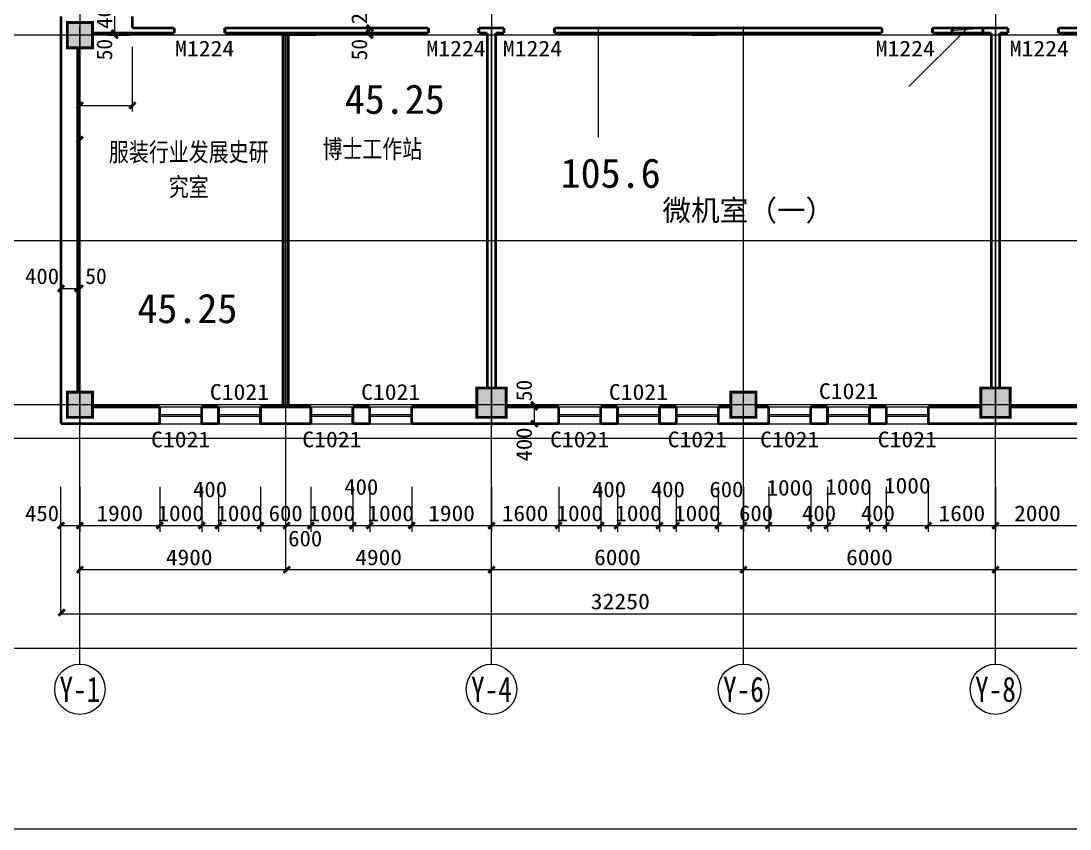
# Model space of a CAD drawing. Extents: x -307567 to 704339, y -10277 to 165507.
# Drawn here: x 124453 to 149430, y 85580 to 104817 of the extents above; entities that cross this region are included whole.
import ezdxf
from ezdxf.enums import TextEntityAlignment as Align

# ---------------------------------------------------------------- set-up
doc = ezdxf.new("R2010")
doc.units = 0
doc.header["$MEASUREMENT"] = 0
doc.layers.add('wode', color=250, linetype='CONTINUOUS', lineweight=0)
doc.layers.add('中文', color=4, linetype='CONTINUOUS')
doc.styles.get("Standard").update_dxf_attribs({"font": 'txt', "height": 3})

msp = doc.modelspace()

# ---------------------------------------------------------------- linework, layer by layer
at = {"layer": 'wode', "color": 0}
for p, q in [((125855.09701, 147245.49632), (125855.09701, 95169.51457)), ((135654.96231, 147245.49632), (135654.96231, 95169.51457)), ((147654.81231, 147245.49632), (147654.81231, 95169.51457)), ((126684.40794, 104529.5111), (126684.40794, 104929.50915)), ((125855.09701, 91628.86669), (125855.09701, 104684.3523)), ((135654.96231, 91628.86669), (135654.96231, 104684.3523)), ((141654.88731, 91628.86669), (141654.88731, 104684.3523)), ((147654.81231, 91628.86669), (147654.81231, 104684.3523)), ((195197.62623, 104479.51478), (118974.00627, 104479.51478)), ((126534.40981, 104529.5111), (127055.88767, 104529.5111)), ((126534.40981, 104479.51478), (127055.88767, 104479.51478)), ((126684.40794, 104479.51478), (126684.40794, 104529.5111)), ((130709.23555, 104529.5111), (130695.02675, 104529.5111)), ((130709.23555, 104479.51478), (131469.99265, 104479.51478)), ((130755.01135, 91756.34313), (130755.01135, 104529.5111)), ((130815.03257, 104529.5111), (131469.99265, 104529.5111)), ((132754.20511, 104529.5111), (132754.20511, 104649.50777)), ((132754.20511, 104479.51478), (132754.20511, 104529.5111)), ((138193.871, 104649.50777), (138193.871, 102042.53962)), ((140434.35813, 104649.50777), (140987.58608, 104649.50777)), ((140434.35813, 104529.5111), (140987.58608, 104529.5111)), ((140434.35813, 104479.51478), (140987.58608, 104479.51478)), ((146985.49694, 104649.50777), (145595.45084, 103259.47082)), ((146624.8203, 104529.5111), (146663.82128, 104597.04871)), ((146663.82128, 104597.04871), (147354.81606, 104649.50777)), ((125855.09701, 102658.24238), (125855.09701, 104199.06479)), ((127105.06918, 102658.24238), (127105.06918, 104199.06479)), ((125855.09701, 101839.9268), (125855.09701, 103031.64469)), ((125855.09701, 102808.2405), (127105.06918, 102808.2405)), ((125405.10264, 98299.33385), (125405.10264, 99948.297)), ((125805.07322, 98299.33385), (125805.07322, 99948.297)), ((125855.09701, 98299.33385), (125855.09701, 99948.297)), ((125855.09701, 92806.33), (125855.09701, 99709.87835)), ((135654.96231, 92806.33), (135654.96231, 99709.87835)), ((141654.88731, 92806.33), (141654.88731, 99709.87835)), ((147654.81231, 92806.33), (147654.81231, 99709.87835)), ((175454.45261, 99579.57297), (118974.00627, 99579.57297)), ((175454.45261, 99579.57297), (118974.00627, 99579.57297)), ((125405.10264, 98449.33198), (125805.07322, 98449.33198)), ((125805.07322, 98449.33198), (125855.09701, 98449.33198)), ((195197.62623, 95679.62172), (118974.00627, 95679.62172)), ((195197.62623, 95679.62172), (118974.00627, 95679.62172)), ((136527.55882, 95679.62172), (137091.80958, 95679.62172)), ((136677.55695, 95629.61625), (136677.55695, 95679.62172)), ((127755.04885, 95629.61625), (128755.04856, 95629.61625)), ((127755.04885, 95448.36241), (128755.04856, 95448.36241)), ((129155.05576, 95629.61625), (130155.01885, 95629.61625)), ((129155.05576, 95448.36241), (130155.01885, 95448.36241)), ((131355.00385, 95629.61625), (132355.00356, 95629.61625)), ((131355.00385, 95448.36241), (132355.00356, 95448.36241)), ((132755.01076, 95629.61625), (133754.97385, 95629.61625)), ((132755.01076, 95448.36241), (133754.97385, 95448.36241)), ((136527.55882, 95629.61625), (137091.80958, 95629.61625)), ((136677.55695, 95229.62735), (136677.55695, 95629.61625)), ((137254.95451, 95629.61625), (138254.9176, 95629.61625)), ((137254.95451, 95448.36241), (138254.9176, 95448.36241)), ((138654.92481, 95629.61625), (139654.92451, 95629.61625)), ((138654.92481, 95448.36241), (139654.92451, 95448.36241)), ((140054.8951, 95629.61625), (141054.89481, 95629.61625)), ((140054.8951, 95448.36241), (141054.89481, 95448.36241)), ((142254.87981, 95629.61625), (143254.87952, 95629.61625)), ((142254.87981, 95448.36241), (143254.87952, 95448.36241)), ((143654.8501, 95629.61625), (144654.84981, 95629.61625)), ((143654.8501, 95448.36241), (144654.84981, 95448.36241)), ((145054.85702, 95629.61625), (146054.8201, 95629.61625)), ((145054.85702, 95448.36241), (146054.8201, 95448.36241)), ((127755.04885, 95410.86288), (128755.04856, 95410.86288)), ((127755.04885, 95229.62735), (128755.04856, 95229.62735)), ((129155.05576, 95410.86288), (130155.01885, 95410.86288)), ((129155.05576, 95229.62735), (130155.01885, 95229.62735)), ((131355.00385, 95410.86288), (132355.00356, 95410.86288)), ((131355.00385, 95229.62735), (132355.00356, 95229.62735)), ((132755.01076, 95410.86288), (133754.97385, 95410.86288)), ((132755.01076, 95229.62735), (133754.97385, 95229.62735)), ((136527.55882, 95229.62735), (137091.80958, 95229.62735)), ((137254.95451, 95410.86288), (138254.9176, 95410.86288)), ((137254.95451, 95229.62735), (138254.9176, 95229.62735)), ((138654.92481, 95410.86288), (139654.92451, 95410.86288)), ((138654.92481, 95229.62735), (139654.92451, 95229.62735)), ((140054.8951, 95410.86288), (141054.89481, 95410.86288)), ((140054.8951, 95229.62735), (141054.89481, 95229.62735)), ((142254.87981, 95410.86288), (143254.87952, 95410.86288)), ((142254.87981, 95229.62735), (143254.87952, 95229.62735)), ((143654.8501, 95410.86288), (144654.84981, 95410.86288)), ((143654.8501, 95229.62735), (144654.84981, 95229.62735)), ((145054.85702, 95410.86288), (146054.8201, 95410.86288)), ((145054.85702, 95229.62735), (146054.8201, 95229.62735)), ((195197.62623, 94879.62562), (118974.00627, 94879.62562)), ((195197.62623, 94879.62562), (118974.00627, 94879.62562)), ((125405.10264, 90706.35625), (125405.10264, 93726.98195)), ((125855.09701, 93726.98195), (125855.09701, 92653.62195)), ((125855.09701, 92653.62195), (125855.09701, 93726.98195)), ((127755.04885, 93726.98195), (127755.04885, 92653.62195)), ((128755.04856, 93726.98195), (128755.04856, 92653.62195)), ((129155.05576, 93726.98195), (129155.05576, 92653.62195)), ((130155.01885, 93726.98195), (130155.01885, 92653.62195)), ((131355.00385, 93726.98195), (131355.00385, 92653.62195)), ((132355.00356, 93726.98195), (132355.00356, 92653.62195)), ((132755.01076, 93726.98195), (132755.01076, 92653.62195)), ((133754.97385, 93726.98195), (133754.97385, 92653.62195)), ((135654.96231, 93726.98195), (135654.96231, 92653.62195)), ((137254.95451, 93726.98195), (137254.95451, 92653.62195)), ((138254.9176, 93726.98195), (138254.9176, 92653.62195)), ((138654.92481, 93726.98195), (138654.92481, 92653.62195)), ((139654.92451, 93726.98195), (139654.92451, 92653.62195)), ((140054.8951, 93726.98195), (140054.8951, 92653.62195)), ((141054.89481, 93726.98195), (141054.89481, 92653.62195)), ((141654.88731, 93726.98195), (141654.88731, 92653.62195)), ((142254.87981, 93726.98195), (142254.87981, 92653.62195)), ((143254.87952, 93726.98195), (143254.87952, 92653.62195)), ((143654.8501, 93726.98195), (143654.8501, 92653.62195)), ((144654.84981, 93726.98195), (144654.84981, 92653.62195)), ((145054.85702, 93726.98195), (145054.85702, 92653.62195)), ((146054.8201, 93726.98195), (146054.8201, 92653.62195)), ((147654.81231, 93726.98195), (147654.81231, 92653.62195)), ((147654.81231, 93726.98195), (147654.81231, 92653.62195)), ((125405.10264, 92803.62008), (125855.09701, 92803.62008)), ((125779.76836, 92803.62008), (135579.67028, 92803.62008)), ((125855.09701, 89506.36667), (125855.09701, 92806.33)), ((125855.09701, 92803.62008), (127755.04885, 92803.62008)), ((127755.04885, 92803.62008), (128755.04856, 92803.62008)), ((128755.04856, 92803.62008), (129155.05576, 92803.62008)), ((129155.05576, 92803.62008), (130155.01885, 92803.62008)), ((130155.01885, 92803.62008), (131355.00385, 92803.62008)), ((131355.00385, 92803.62008), (132355.00356, 92803.62008)), ((132355.00356, 92803.62008), (132755.01076, 92803.62008)), ((132755.01076, 92803.62008), (133754.97385, 92803.62008)), ((133754.97385, 92803.62008), (135654.96231, 92803.62008)), ((135654.96231, 89506.36667), (135654.96231, 92806.33)), ((135654.96231, 92803.62008), (137254.95451, 92803.62008)), ((137254.95451, 92803.62008), (138254.9176, 92803.62008)), ((138254.9176, 92803.62008), (138654.92481, 92803.62008)), ((138654.92481, 92803.62008), (139654.92451, 92803.62008)), ((139654.92451, 92803.62008), (140054.8951, 92803.62008)), ((140054.8951, 92803.62008), (141054.89481, 92803.62008)), ((141054.89481, 92803.62008), (141654.88731, 92803.62008)), ((141654.88731, 89506.36667), (141654.88731, 92806.33)), ((141654.88731, 92803.62008), (142254.87981, 92803.62008)), ((142254.87981, 92803.62008), (143254.87952, 92803.62008)), ((143254.87952, 92803.62008), (143654.8501, 92803.62008)), ((143654.8501, 92803.62008), (144654.84981, 92803.62008)), ((144654.84981, 92803.62008), (145054.85702, 92803.62008)), ((145054.85702, 92803.62008), (146054.8201, 92803.62008)), ((146054.8201, 92803.62008), (147654.81231, 92803.62008)), ((147654.81231, 89506.36667), (147654.81231, 92806.33)), ((147654.81231, 92803.62008), (149654.7751, 92803.62008)), ((147654.81231, 92803.62008), (149654.7751, 92803.62008)), ((125855.09701, 91756.34313), (135654.96231, 91756.34313)), ((135654.96231, 91756.34313), (141654.88731, 91756.34313)), ((141654.88731, 91756.34313), (147654.81231, 91756.34313)), ((147654.81231, 91756.34313), (157654.69952, 91756.34313)), ((125405.10264, 90706.35625), (157654.69952, 90706.35625)), ((195197.62623, 89879.68202), (118974.00627, 89879.68202)), ((195197.62623, 89879.68202), (118974.00627, 89879.68202)), ((195197.62623, 85579.74187), (118974.00627, 85579.74187)), ((195197.62623, 85579.74187), (118974.00627, 85579.74187))]:
    msp.add_line(p, q, dxfattribs=at)
at = {"layer": 'wode', "color": 0, "const_width": 67.49915}
for points in [[(125405.10264, 99579.57297), (125405.10264, 104929.50915)], [(127105.06918, 104649.50777), (127105.06918, 104929.50915)], [(125555.10076, 104779.51103), (125555.10076, 104179.51853), (126155.09326, 104179.51853), (126155.09326, 104779.51103), (125555.10076, 104779.51103), (125555.10076, 104179.51853)], [(127105.06918, 104649.50777), (128105.06889, 104649.50777)], [(128105.06889, 104529.5111), (128105.06889, 104649.50777)], [(129305.05389, 104529.5111), (129305.05389, 104649.50777)], [(129305.05389, 104649.50777), (134154.98106, 104649.50777)], [(132689.02038, 104721.20182), (132839.0185, 104571.20369)], [(132758.74607, 104649.50777), (132829.20417, 104579.04051)], [(134154.98106, 104529.5111), (134154.98106, 104649.50777)], [(135354.96606, 104529.5111), (135354.96606, 104649.50777)], [(135654.96231, 104649.50777), (135354.96606, 104649.50777)], [(135654.96231, 104649.50777), (135954.95856, 104649.50777)], [(135954.95856, 104529.5111), (135954.95856, 104649.50777)], [(141654.88731, 104649.50777), (137154.94356, 104649.50777)], [(137154.94356, 104529.5111), (137154.94356, 104649.50777)], [(141654.88731, 104649.50777), (144954.84606, 104649.50777)], [(144954.84606, 104529.5111), (144954.84606, 104649.50777)], [(147654.81231, 104649.50777), (146154.83106, 104649.50777)], [(146154.83106, 104529.5111), (146154.83106, 104649.50777)], [(146624.8203, 104529.5111), (146624.8203, 104649.50777)], [(147354.81606, 104649.50777), (147354.81606, 104529.5111)], [(147654.81231, 104649.50777), (147954.80856, 104649.50777)], [(147954.80856, 104529.5111), (147954.80856, 104649.50777)], [(149154.79356, 104649.50777), (154954.73327, 104649.50777)], [(149154.79356, 104529.5111), (149154.79356, 104649.50777)], [(126155.09326, 104529.5111), (127055.08201, 104529.5111)], [(126609.40887, 104604.51016), (126759.407, 104454.51204)], [(126609.40887, 104554.51384), (126759.407, 104404.51571)], [(127055.08201, 104529.5111), (128105.06889, 104529.5111)], [(129305.05389, 104529.5111), (130815.03257, 104529.5111)], [(130695.02675, 95629.61625), (130695.02675, 104529.5111)], [(130815.03257, 104529.5111), (134154.98106, 104529.5111)], [(130815.03257, 95629.61625), (130815.03257, 104529.5111)], [(132679.20605, 104604.51016), (132829.20417, 104454.51204)], [(132679.20605, 104554.51384), (132829.20417, 104404.51571)], [(135554.95135, 104529.5111), (135354.96606, 104529.5111)], [(135554.95135, 99579.57297), (135554.95135, 104529.5111)], [(135754.97326, 99579.57297), (135754.97326, 104529.5111)], [(135754.97326, 104529.5111), (135954.95856, 104529.5111)], [(141654.88731, 104529.5111), (137154.94356, 104529.5111)], [(141654.88731, 104529.5111), (144954.84606, 104529.5111)], [(147554.80135, 104529.5111), (146154.83106, 104529.5111)], [(147554.80135, 99579.57297), (147554.80135, 104529.5111)], [(147754.82327, 99579.57297), (147754.82327, 104529.5111)], [(147754.82327, 104529.5111), (147954.80856, 104529.5111)], [(149154.79356, 104529.5111), (154954.73327, 104529.5111)], [(125805.07322, 99579.57297), (125805.07322, 104179.51853)], [(125780.09795, 102733.24144), (125930.09607, 102883.23956)], [(127030.07012, 102733.24144), (127180.06824, 102883.23956)], [(125780.09795, 101914.92586), (125930.09607, 102064.92399)], [(125405.10264, 95229.62735), (125405.10264, 99579.57297)], [(125805.07322, 95979.61797), (125805.07322, 99579.57297)], [(135554.95135, 96079.61062), (135554.95135, 99579.57297)], [(135754.97326, 96079.61062), (135754.97326, 99579.57297)], [(147554.80135, 96079.61062), (147554.80135, 99579.57297)], [(147754.82327, 96079.61062), (147754.82327, 99579.57297)], [(125330.10357, 98374.33291), (125480.1017, 98524.33104)], [(125730.07416, 98374.33291), (125880.07229, 98524.33104)], [(125780.09795, 98374.33291), (125930.09607, 98524.33104)], [(125555.10076, 95979.61797), (125555.10076, 95379.62547), (126155.09326, 95379.62547), (126155.09326, 95979.61797), (125555.10076, 95979.61797), (125555.10076, 95379.62547)], [(135304.97889, 96079.61062), (135304.97889, 95379.62547), (136004.94573, 95379.62547), (136004.94573, 96079.61062), (135304.97889, 96079.61062), (135304.97889, 95379.62547)], [(141354.89106, 95979.61797), (141354.89106, 95379.62547), (141954.88356, 95379.62547), (141954.88356, 95979.61797), (141354.89106, 95979.61797), (141354.89106, 95379.62547)], [(147304.82889, 96079.61062), (147304.82889, 95379.62547), (148004.79573, 95379.62547), (148004.79573, 96079.61062), (147304.82889, 96079.61062), (147304.82889, 95379.62547)], [(126155.09326, 95629.61625), (127755.04885, 95629.61625)], [(127755.04885, 95229.62735), (127755.04885, 95629.61625)], [(128755.04856, 95629.61625), (129155.05576, 95629.61625)], [(128755.04856, 95229.62735), (128755.04856, 95629.61625)], [(129155.05576, 95229.62735), (129155.05576, 95629.61625)], [(130155.01885, 95229.62735), (130155.01885, 95629.61625)], [(130155.01885, 95629.61625), (130815.03257, 95629.61625)], [(130815.03257, 95629.61625), (131355.00385, 95629.61625)], [(131355.00385, 95229.62735), (131355.00385, 95629.61625)], [(132355.00356, 95629.61625), (132755.01076, 95629.61625)], [(132355.00356, 95229.62735), (132355.00356, 95629.61625)], [(132755.01076, 95229.62735), (132755.01076, 95629.61625)], [(135304.97889, 95629.61625), (133754.97385, 95629.61625)], [(133754.97385, 95229.62735), (133754.97385, 95629.61625)], [(136004.94573, 95629.61625), (137254.95451, 95629.61625)], [(136602.55788, 95754.62079), (136752.55601, 95604.62266)], [(136602.55788, 95704.61531), (136752.55601, 95554.61718)], [(137254.95451, 95229.62735), (137254.95451, 95629.61625)], [(138254.9176, 95629.61625), (138654.92481, 95629.61625)], [(138254.9176, 95229.62735), (138254.9176, 95629.61625)], [(138654.92481, 95229.62735), (138654.92481, 95629.61625)], [(139654.92451, 95629.61625), (140054.8951, 95629.61625)], [(139654.92451, 95229.62735), (139654.92451, 95629.61625)], [(140054.8951, 95229.62735), (140054.8951, 95629.61625)], [(141354.89106, 95629.61625), (141054.89481, 95629.61625)], [(141054.89481, 95229.62735), (141054.89481, 95629.61625)], [(141954.88356, 95629.61625), (142254.87981, 95629.61625)], [(142254.87981, 95229.62735), (142254.87981, 95629.61625)], [(143254.87952, 95629.61625), (143654.8501, 95629.61625)], [(143254.87952, 95229.62735), (143254.87952, 95629.61625)], [(143654.8501, 95229.62735), (143654.8501, 95629.61625)], [(144654.84981, 95629.61625), (145054.85702, 95629.61625)], [(144654.84981, 95229.62735), (144654.84981, 95629.61625)], [(145054.85702, 95229.62735), (145054.85702, 95629.61625)], [(147304.82889, 95629.61625), (146054.8201, 95629.61625)], [(146054.8201, 95229.62735), (146054.8201, 95629.61625)], [(148004.79573, 95629.61625), (149654.7751, 95629.61625)], [(125405.10264, 95229.62735), (127755.04885, 95229.62735)], [(128755.04856, 95229.62735), (129155.05576, 95229.62735)], [(130155.01885, 95229.62735), (131355.00385, 95229.62735)], [(132355.00356, 95229.62735), (132755.01076, 95229.62735)], [(135654.96231, 95229.62735), (133754.97385, 95229.62735)], [(135654.96231, 95229.62735), (137254.95451, 95229.62735)], [(136602.55788, 95304.62641), (136752.55601, 95154.62829)], [(138254.9176, 95229.62735), (138654.92481, 95229.62735)], [(139654.92451, 95229.62735), (140054.8951, 95229.62735)], [(141654.88731, 95229.62735), (141054.89481, 95229.62735)], [(141654.88731, 95229.62735), (142254.87981, 95229.62735)], [(143254.87952, 95229.62735), (143654.8501, 95229.62735)], [(144654.84981, 95229.62735), (145054.85702, 95229.62735)], [(147654.81231, 95229.62735), (146054.8201, 95229.62735)], [(147654.81231, 95229.62735), (149654.7751, 95229.62735)], [(125330.10357, 92728.62101), (125480.1017, 92878.61914)], [(125780.09795, 92728.62101), (125930.09607, 92878.61914)], [(125780.09795, 92728.62101), (125930.09607, 92878.61914)], [(127680.04979, 92728.62101), (127830.04791, 92878.61914)], [(128680.04949, 92728.62101), (128830.04762, 92878.61914)], [(129080.0567, 92728.62101), (129230.05483, 92878.61914)], [(130080.01979, 92728.62101), (130230.01791, 92878.61914)], [(130698.02964, 92728.62101), (130848.02776, 92878.61914)], [(131280.00479, 92728.62101), (131430.00291, 92878.61914)], [(132280.00449, 92728.62101), (132430.00262, 92878.61914)], [(132680.0117, 92728.62101), (132830.00983, 92878.61914)], [(133679.97479, 92728.62101), (133829.97291, 92878.61914)], [(135579.96324, 92728.62101), (135729.96137, 92878.61914)], [(137179.95545, 92728.62101), (137329.95358, 92878.61914)], [(138179.91854, 92728.62101), (138329.91666, 92878.61914)], [(138579.92575, 92728.62101), (138729.92387, 92878.61914)], [(139579.92545, 92728.62101), (139729.92358, 92878.61914)], [(139979.89604, 92728.62101), (140129.89416, 92878.61914)], [(140979.89575, 92728.62101), (141129.89387, 92878.61914)], [(141579.88825, 92728.62101), (141729.88637, 92878.61914)], [(142179.88075, 92728.62101), (142329.87887, 92878.61914)], [(143179.88045, 92728.62101), (143329.87858, 92878.61914)], [(143579.85104, 92728.62101), (143729.84916, 92878.61914)], [(144579.85075, 92728.62101), (144729.84887, 92878.61914)], [(144979.85795, 92728.62101), (145129.85608, 92878.61914)], [(145979.82104, 92728.62101), (146129.81916, 92878.61914)], [(147579.81325, 92728.62101), (147729.81137, 92878.61914)], [(147579.81325, 92728.62101), (147729.81137, 92878.61914)], [(125780.09795, 91681.34407), (125930.09607, 91831.34219)], [(130706.01294, 91681.34407), (130856.01106, 91831.34219)], [(135579.96324, 91681.34407), (135729.96137, 91831.34219)], [(141579.88825, 91681.34407), (141729.88637, 91831.34219)], [(147579.81325, 91681.34407), (147729.81137, 91831.34219)], [(125348.37727, 90659.62832), (125498.3754, 90809.62645)]]:
    msp.add_lwpolyline(points, dxfattribs=at)
at = {"layer": 'wode', "color": 0}
for centre in [(125855.09701, 88906.37417), (135654.96231, 88906.37417), (141654.88731, 88906.37417), (147654.81231, 88906.37417)]:
    msp.add_circle(centre, 599.9925, dxfattribs=at)
for points in [[(125555.10076, 104779.51103), (126155.09326, 104779.51103), (125555.10076, 104179.51853), (126155.09326, 104179.51853)], [(125555.10076, 95979.61797), (126155.09326, 95979.61797), (125555.10076, 95379.62547), (126155.09326, 95379.62547)], [(135304.97889, 96079.61062), (136004.94573, 96079.61062), (135304.97889, 95379.62547), (136004.94573, 95379.62547)], [(141354.89106, 95979.61797), (141954.88356, 95979.61797), (141354.89106, 95379.62547), (141954.88356, 95379.62547)], [(147304.82889, 96079.61062), (148004.79573, 96079.61062), (147304.82889, 95379.62547), (148004.79573, 95379.62547)]]:
    msp.add_solid(points, dxfattribs=at)

# ---------------------------------------------------------------- texts
for s, width, p, p2 in [('400', 0.925708, (126624.42333, 104629.5129), (126624.42333, 105439.49728)), ('200', 0.925718, (132694.22051, 104738.03816), (132694.22051, 105548.03169)), ('50', 0.906657, (126624.42333, 103879.52228), (126624.42333, 104389.51041)), ('50', 0.906657, (132694.22051, 103879.52228), (132694.22051, 104389.51041)), ('50', 0.906673, (136617.53572, 95763.61115), (136617.53572, 96273.60844)), ('400', 0.925708, (136617.53572, 94329.6386), (136617.53572, 95139.62298))]:
    msp.add_text(s, height=374.995313, rotation=90, dxfattribs=dict(at, width=width)).set_placement(p, p2, align=Align.FIT)
for s, height, width, p, p2 in [('M1224', 374.995313, 0.867706, (128121.56206, 103973.07687), (129531.56641, 103973.07687)), ('M1224', 374.995313, 0.867706, (134105.48385, 103973.07687), (135515.48819, 103973.07687)), ('M1224', 374.995313, 0.867683, (135925.49283, 103973.07687), (137335.46056, 103973.07687)), ('M1224', 374.995313, 0.867683, (144801.38286, 103973.07687), (146211.35059, 103973.07687)), ('M1224', 374.995313, 0.867683, (147992.32198, 103973.07687), (149402.28971, 103973.07687)), ('400', 374.995313, 0.925698, (124550.12065, 98554.33249), (125360.09588, 98554.33249)), ('50', 374.995313, 0.906706, (125984.07489, 98554.33249), (126494.09049, 98554.33249)), ('C1021', 374.995313, 0.980859, (128950.05344, 95797.11903), (130360.02117, 95797.11903)), ('C1021', 374.995313, 0.980859, (132550.00844, 95797.11903), (133959.97617, 95797.11903)), ('C1021', 374.995313, 0.980885, (138449.92249, 95797.11903), (139859.92683, 95797.11903)), ('C1021', 374.995313, 0.980859, (143449.8844, 95817.1139), (144859.85213, 95817.1139)), ('C1021', 374.995313, 0.980859, (127550.08315, 94667.13438), (128960.05088, 94667.13438)), ('C1021', 374.995313, 0.980859, (131150.03815, 94667.13438), (132560.00588, 94667.13438)), ('C1021', 374.995313, 0.980859, (137049.95219, 94667.13438), (138459.91992, 94667.13438)), ('C1021', 374.995313, 0.980859, (139849.9294, 94667.13438), (141259.89713, 94667.13438)), ('C1021', 374.995313, 0.980885, (142049.87749, 94667.13438), (143459.88184, 94667.13438)), ('C1021', 374.995313, 0.980859, (144849.8547, 94667.13438), (146259.82242, 94667.13438)), ('1000', 374.995313, 1.044692, (144999.85282, 93568.60685), (146109.8243, 93568.60685)), ('400', 374.995313, 0.925739, (128550.04624, 93478.61164), (129360.05808, 93478.61164)), ('400', 374.995313, 0.925739, (132150.00124, 93538.61455), (132960.01308, 93538.61455)), ('400', 374.995313, 0.925698, (138049.9519, 93478.61164), (138859.92713, 93478.61164)), ('400', 374.995313, 0.925698, (139449.92219, 93478.61164), (140259.89742, 93478.61164)), ('600', 374.995313, 0.925739, (140843.8867, 93478.61164), (141653.89855, 93478.61164)), ('1000', 374.995313, 1.044727, (142199.87561, 93518.61053), (143309.88371, 93518.61053)), ('1000', 374.995313, 1.044692, (143599.88253, 93538.61455), (144709.854, 93538.61455)), ('450', 374.995313, 0.863984, (124550.12065, 92908.62059), (125360.09588, 92908.62059)), ('1900', 374.995313, 0.986654, (126250.08719, 92908.62059), (127360.05867, 92908.62059)), ('1000', 374.995313, 1.044692, (127700.08127, 92908.62059), (128810.05275, 92908.62059)), ('1000', 374.995313, 1.044692, (129100.05157, 92908.62059), (130210.02304, 92908.62059)), ('600', 374.995313, 0.925739, (130350.02374, 92908.62059), (131160.03558, 92908.62059)), ('1000', 374.995313, 1.044692, (131300.03627, 92908.62059), (132410.00775, 92908.62059)), ('1000', 374.995313, 1.044692, (132700.00657, 92908.62059), (133809.97805, 92908.62059)), ('1900', 374.995313, 0.986654, (134150.00065, 92908.62059), (135259.97213, 92908.62059)), ('1600', 374.995313, 0.986686, (135899.95436, 92908.62059), (137009.96246, 92908.62059)), ('1000', 374.995313, 1.044692, (137199.95032, 92908.62059), (138309.9218, 92908.62059)), ('1000', 374.995313, 1.044727, (138599.92061, 92908.62059), (139709.92871, 92908.62059)), ('1000', 374.995313, 1.044692, (139999.92753, 92908.62059), (141109.899, 92908.62059)), ('600', 374.995313, 0.925698, (141549.89594, 92908.62059), (142359.87117, 92908.62059)), ('400', 374.995313, 0.925698, (143049.87719, 92908.62059), (143859.85242, 92908.62059)), ('400', 374.995313, 0.925739, (144449.84749, 92908.62059), (145259.85934, 92908.62059)), ('1600', 374.995313, 0.986654, (146299.84878, 92908.62059), (147409.82025, 92908.62059)), ('2000', 374.995313, 0.934725, (148099.82628, 92908.62059), (149209.79775, 92908.62059)), ('2000', 374.995313, 0.934725, (148099.82628, 92908.62059), (149209.79775, 92908.62059)), ('600', 374.995313, 0.925698, (130815.03257, 92309.33304), (131625.0078, 92309.33304)), ('4900', 374.995313, 0.887988, (127903.06946, 91861.33449), (129013.04094, 91861.33449)), ('4900', 374.995313, 0.888018, (132413.9994, 91861.33449), (133524.0075, 91861.33449)), ('6000', 374.995313, 0.934725, (138099.93907, 91861.33449), (139209.91055, 91861.33449)), ('6000', 374.995313, 0.934725, (144099.86407, 91861.33449), (145209.83555, 91861.33449)), ('32250', 374.995313, 0.835547, (138017.94547, 90811.34762), (139427.91319, 90811.34762)), ('Y-1', 599.9925, 0.694284, (125369.10455, 88606.37792), (126341.08947, 88606.37792)), ('Y-4', 599.9925, 0.607498, (135168.96985, 88606.37792), (136140.95477, 88606.37792)), ('Y-6', 599.9925, 0.607498, (141168.89485, 88606.37792), (142140.87977, 88606.37792)), ('Y-8', 599.9925, 0.607498, (147168.81985, 88606.37792), (148140.80477, 88606.37792))]:
    msp.add_text(s, height=height, dxfattribs=dict(at, width=width)).set_placement(p, p2, align=Align.FIT)
at = {"layer": '中文'}
for s, insert, char_height, width, attachment_point in [('45.25', (132162.53911, 103306.76984), 700, 2317.7281092, 1), ('{\\Ftxt,stf:宋体|c134;\\C0;服装行业发展史研究室}', (128446.75948, 101929.98393), 500, 3894.8836768, 2), ('{\\Ftxt,stf:宋体|c134;\\C0;博士工作站}', (131630.53156, 102002.20798), 500, 5665.5115268, 1), ('105.6', (137301.84834, 101545.21307), 700, 2166.5724403, 1), ('{\\fFangSong_GB2312|b0|i0|c134|p49;\\C0;微机室（一）}', (139724.83905, 100557.74325), 500, 5665.5115268, 1), ('45.25', (127224.77155, 98324.08118), 700, 2418.4977697, 1)]:
    msp.add_mtext(s, dxfattribs=dict(at, insert=insert, char_height=char_height, width=width, attachment_point=attachment_point))

doc.saveas('drawing.dxf')
